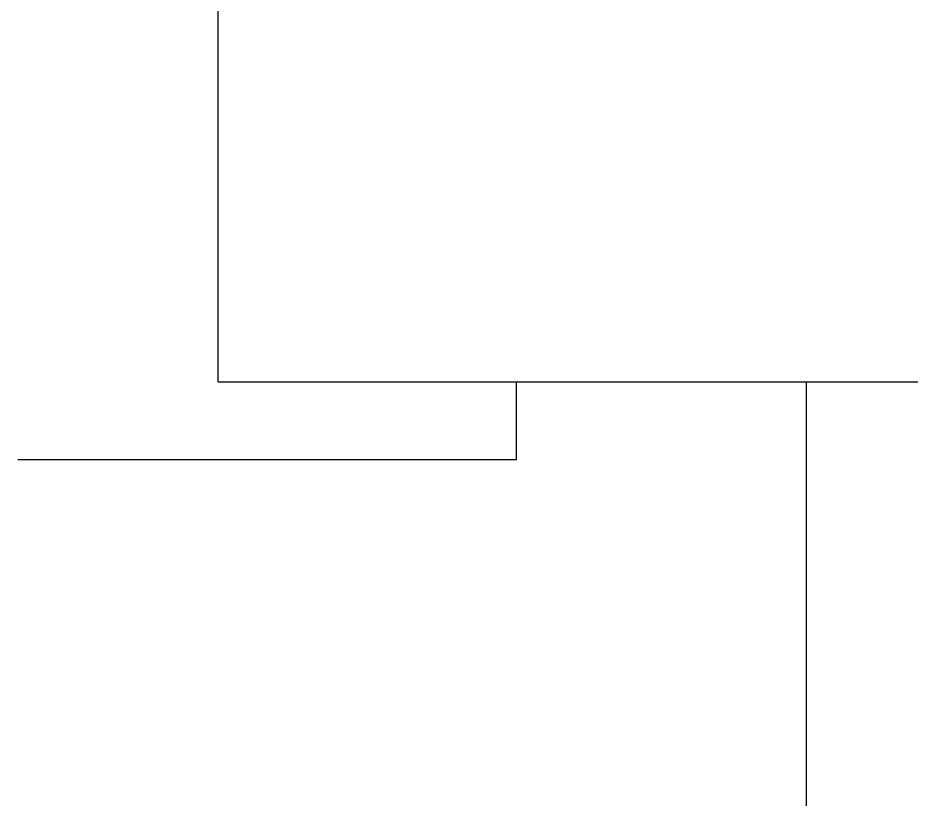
# Model space of a CAD drawing. Header units: metres. Extents: x 322 to 396.8, y -0.1 to 13.
# Drawn here: x 333.76 to 334.907, y 2.914 to 3.917 of the extents above; entities that cross this region are included whole.
import ezdxf

# ---------------------------------------------------------------- set-up
doc = ezdxf.new("R2010")
doc.units = ezdxf.units.M

msp = doc.modelspace()

# ---------------------------------------------------------------- linework, layer by layer
at = {"color": 8}
for p, q in [((334.0169, 3.45), (334.0169, 6.15)), ((334.0169, 3.45), (335.9544, 3.45)), ((334.4002, 3.35), (334.4002, 3.45)), ((334.7725, 2.852), (334.7725, 3.45)), ((333.7597, 3.35), (333.7818, 3.35)), ((333.7818, 3.35), (333.8743, 3.35)), ((333.8743, 3.35), (333.9608, 3.35)), ((333.9608, 3.35), (334.0408, 3.35)), ((334.0408, 3.35), (334.1137, 3.35)), ((334.1137, 3.35), (334.1791, 3.35)), ((334.1791, 3.35), (334.2367, 3.35)), ((334.2367, 3.35), (334.286, 3.35)), ((334.286, 3.35), (334.3267, 3.35)), ((334.3267, 3.35), (334.3587, 3.35)), ((334.3587, 3.35), (334.3817, 3.35)), ((334.3817, 3.35), (334.3955, 3.35)), ((334.3955, 3.35), (334.4002, 3.35))]:
    msp.add_line(p, q, dxfattribs=at)

doc.saveas('drawing.dxf')
